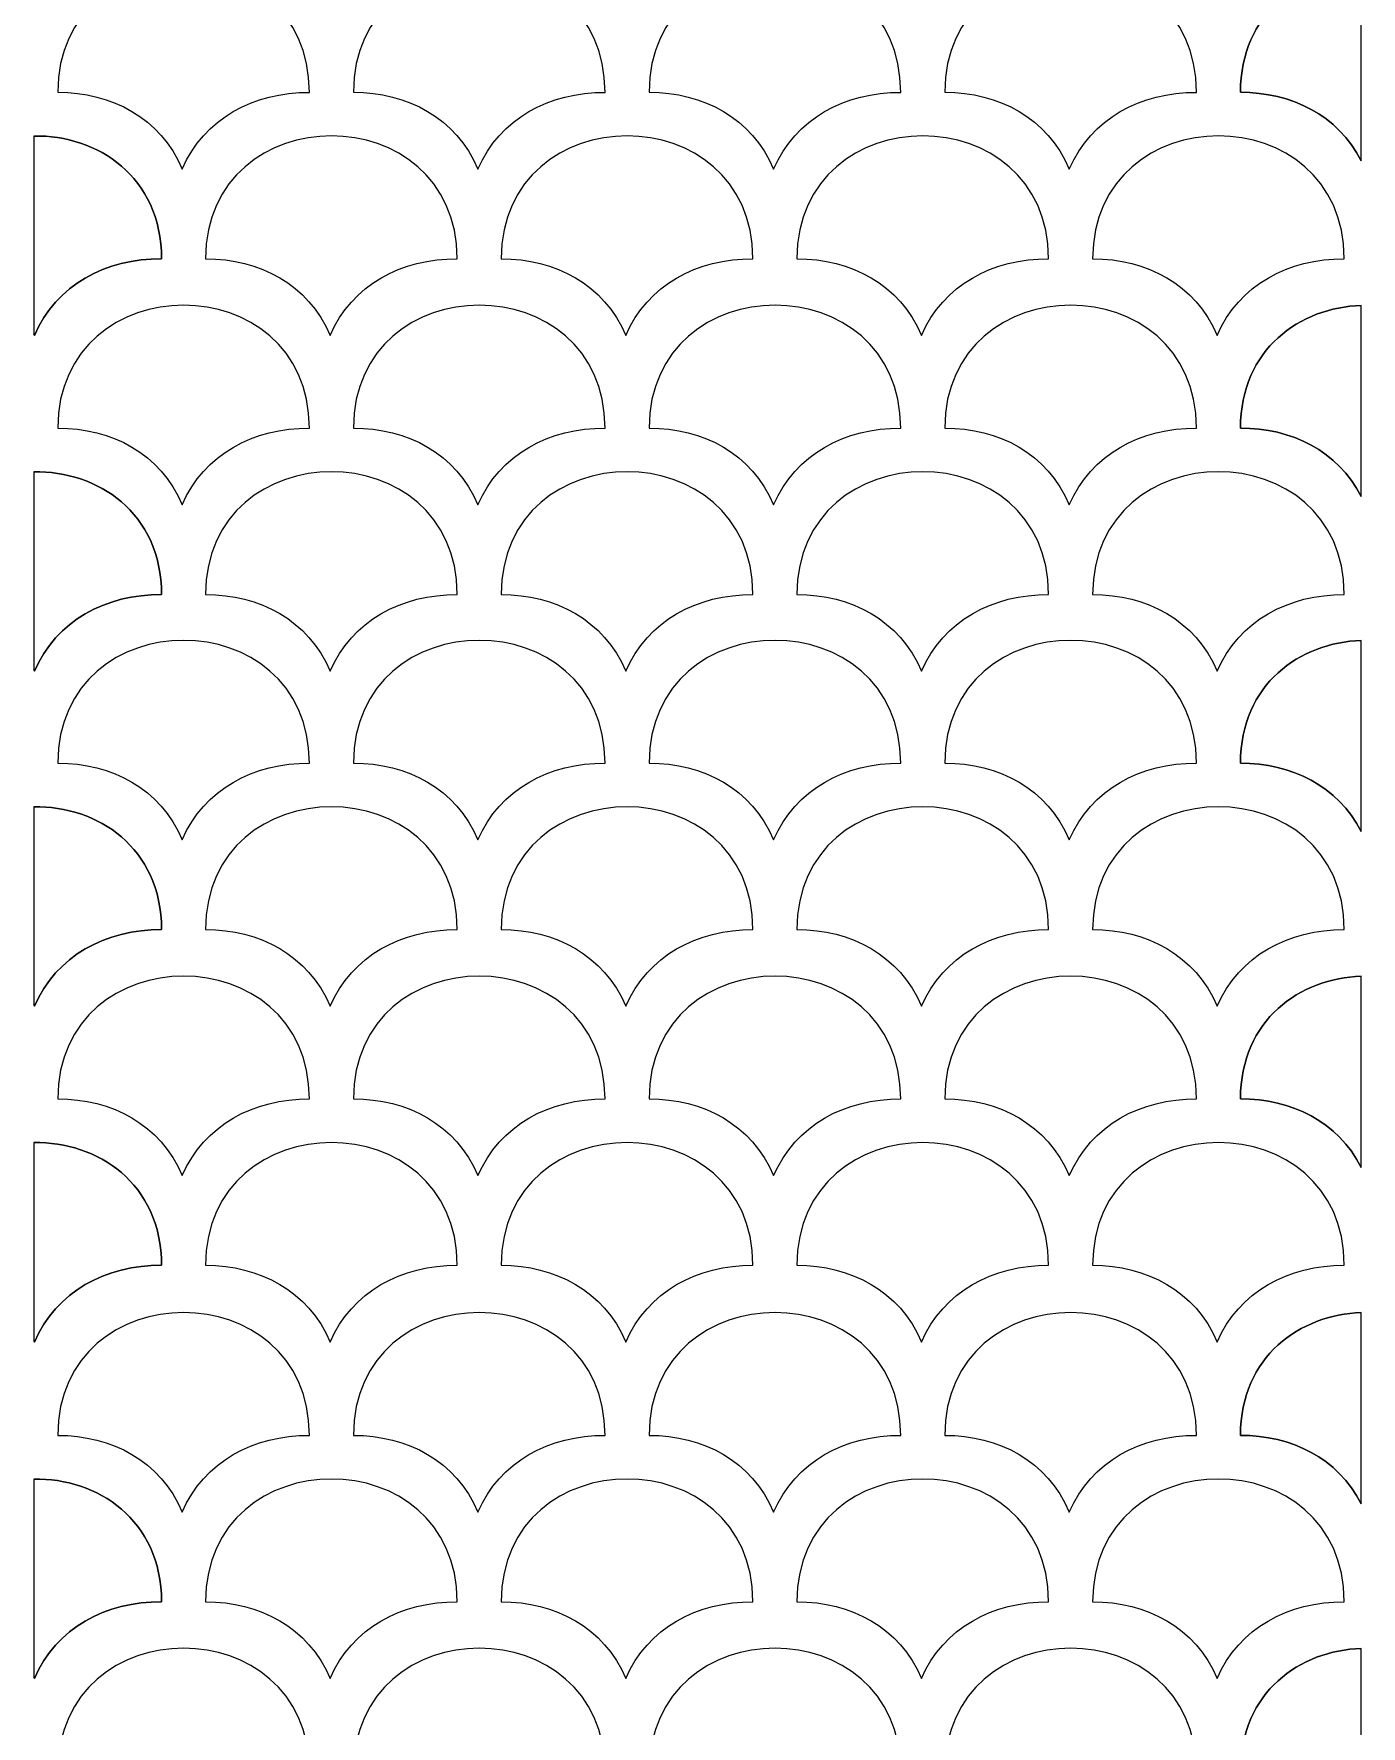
# Model space of a CAD drawing. Header units: centimetres. Extents: x 5 to 101, y -165 to 59.
# Drawn here: x 5 to 47.2, y -51.6 to 2.2 of the extents above; entities that cross this region are included whole.
import ezdxf

# ---------------------------------------------------------------- set-up
doc = ezdxf.new("R2010")
doc.units = ezdxf.units.CM
doc.header["$MEASUREMENT"] = 0
doc.layers.add('layer 1', color=7, linetype='Continuous')

msp = doc.modelspace()

# ---------------------------------------------------------------- linework, layer by layer
at = {"layer": 'layer 1', "color": 124}
for points, knots in [([(9.71881, -2.13827), (9.02398, -0.50336), (7.47233, 0.2991), (5.75924, 0.2991), (5.75924, 0.2991), (5.78249, 5.49975), (13.74571, 5.5009), (13.75985, 0.29849), (13.75985, 0.29849), (11.99073, 0.30512), (10.41225, -0.53118), (9.71881, -2.13827)], [0, 0, 0, 0, 0.25, 0.25, 0.25, 0.25, 0.5, 0.5, 0.5, 0.5, 1, 1, 1, 1]), ([(19.11681, -2.13827), (18.42198, -0.50336), (16.87033, 0.2991), (15.15724, 0.2991), (15.15724, 0.2991), (15.18049, 5.49975), (23.14371, 5.5009), (23.15785, 0.29849), (23.15785, 0.29849), (21.38873, 0.30512), (19.81025, -0.53118), (19.11681, -2.13827)], [0, 0, 0, 0, 0.25, 0.25, 0.25, 0.25, 0.5, 0.5, 0.5, 0.5, 1, 1, 1, 1]), ([(28.51481, -2.13827), (27.81998, -0.50336), (26.26833, 0.2991), (24.55524, 0.2991), (24.55524, 0.2991), (24.57849, 5.49975), (32.54171, 5.5009), (32.55585, 0.29849), (32.55585, 0.29849), (30.78673, 0.30512), (29.20825, -0.53118), (28.51481, -2.13827)], [0, 0, 0, 0, 0.25, 0.25, 0.25, 0.25, 0.5, 0.5, 0.5, 0.5, 1, 1, 1, 1]), ([(37.91281, -2.13827), (37.21798, -0.50336), (35.66633, 0.2991), (33.95324, 0.2991), (33.95324, 0.2991), (33.97649, 5.49975), (41.93971, 5.5009), (41.95385, 0.29849), (41.95385, 0.29849), (40.18473, 0.30512), (38.60625, -0.53118), (37.91281, -2.13827)], [0, 0, 0, 0, 0.25, 0.25, 0.25, 0.25, 0.5, 0.5, 0.5, 0.5, 1, 1, 1, 1]), ([(47.18964, -1.8783), (46.44632, -0.41827), (44.97094, 0.2991), (43.35124, 0.2991), (43.35124, 0.2991), (43.36253, 2.82759), (45.25071, 4.12703), (47.18964, 4.19695), (47.18964, 4.19695), (47.18964, 4.19695), (47.18964, -1.8783), (47.18964, -1.8783)], [0, 0, 0, 0, 0.25, 0.25, 0.25, 0.25, 0.5, 0.5, 0.5, 0.5, 1, 1, 1, 1]), ([(14.41781, -7.42661), (13.72298, -5.7917), (12.17133, -4.98924), (10.45824, -4.98924), (10.45824, -4.98924), (10.48149, 0.21141), (18.44471, 0.21256), (18.45885, -4.98985), (18.45885, -4.98985), (16.68973, -4.98322), (15.11125, -5.81952), (14.41781, -7.42661)], [0, 0, 0, 0, 0.25, 0.25, 0.25, 0.25, 0.5, 0.5, 0.5, 0.5, 1, 1, 1, 1]), ([(23.81581, -7.42661), (23.12098, -5.7917), (21.56933, -4.98924), (19.85624, -4.98924), (19.85624, -4.98924), (19.87949, 0.21141), (27.84271, 0.21256), (27.85685, -4.98985), (27.85685, -4.98985), (26.08773, -4.98322), (24.50925, -5.81952), (23.81581, -7.42661)], [0, 0, 0, 0, 0.25, 0.25, 0.25, 0.25, 0.5, 0.5, 0.5, 0.5, 1, 1, 1, 1]), ([(33.21381, -7.42661), (32.51898, -5.7917), (30.96733, -4.98924), (29.25424, -4.98924), (29.25424, -4.98924), (29.27749, 0.21141), (37.24071, 0.21256), (37.25485, -4.98985), (37.25485, -4.98985), (35.48573, -4.98322), (33.90725, -5.81952), (33.21381, -7.42661)], [0, 0, 0, 0, 0.25, 0.25, 0.25, 0.25, 0.5, 0.5, 0.5, 0.5, 1, 1, 1, 1]), ([(42.61181, -7.42661), (41.91698, -5.7917), (40.36533, -4.98924), (38.65224, -4.98924), (38.65224, -4.98924), (38.67549, 0.21141), (46.63871, 0.21256), (46.65285, -4.98985), (46.65285, -4.98985), (44.88373, -4.98322), (43.30525, -5.81952), (42.61181, -7.42661)], [0, 0, 0, 0, 0.25, 0.25, 0.25, 0.25, 0.5, 0.5, 0.5, 0.5, 1, 1, 1, 1]), ([(5.00148, -1.08882), (7.01759, -1.06134), (9.05372, -2.36151), (9.06085, -4.98985), (9.06085, -4.98985), (7.29173, -4.98322), (5.71325, -5.81952), (5.01981, -7.42661), (5.01981, -7.42661), (5.01377, -7.4124), (5.00765, -7.39824), (5.00148, -7.38414), (5.00148, -7.38414), (5.00148, -7.38414), (5.00148, -1.08882), (5.00148, -1.08882)], [0, 0, 0, 0, 0.2, 0.2, 0.2, 0.2, 0.4, 0.4, 0.4, 0.4, 0.6, 0.6, 0.6, 0.6, 1, 1, 1, 1]), ([(9.71881, -12.80627), (9.02398, -11.17136), (7.47233, -10.3689), (5.75924, -10.3689), (5.75924, -10.3689), (5.78249, -5.16825), (13.74571, -5.1671), (13.75985, -10.36951), (13.75985, -10.36951), (11.99073, -10.36288), (10.41225, -11.19918), (9.71881, -12.80627)], [0, 0, 0, 0, 0.25, 0.25, 0.25, 0.25, 0.5, 0.5, 0.5, 0.5, 1, 1, 1, 1]), ([(19.11681, -12.80627), (18.42198, -11.17136), (16.87033, -10.3689), (15.15724, -10.3689), (15.15724, -10.3689), (15.18049, -5.16825), (23.14371, -5.1671), (23.15785, -10.36951), (23.15785, -10.36951), (21.38873, -10.36288), (19.81025, -11.19918), (19.11681, -12.80627)], [0, 0, 0, 0, 0.25, 0.25, 0.25, 0.25, 0.5, 0.5, 0.5, 0.5, 1, 1, 1, 1]), ([(28.51481, -12.80627), (27.81998, -11.17136), (26.26833, -10.3689), (24.55524, -10.3689), (24.55524, -10.3689), (24.57849, -5.16825), (32.54171, -5.1671), (32.55585, -10.36951), (32.55585, -10.36951), (30.78673, -10.36288), (29.20825, -11.19918), (28.51481, -12.80627)], [0, 0, 0, 0, 0.25, 0.25, 0.25, 0.25, 0.5, 0.5, 0.5, 0.5, 1, 1, 1, 1]), ([(37.91281, -12.80627), (37.21798, -11.17136), (35.66633, -10.3689), (33.95324, -10.3689), (33.95324, -10.3689), (33.97649, -5.16825), (41.93971, -5.1671), (41.95385, -10.36951), (41.95385, -10.36951), (40.18473, -10.36288), (38.60625, -11.19918), (37.91281, -12.80627)], [0, 0, 0, 0, 0.25, 0.25, 0.25, 0.25, 0.5, 0.5, 0.5, 0.5, 1, 1, 1, 1]), ([(47.18964, -12.5463), (46.44632, -11.08627), (44.97094, -10.3689), (43.35124, -10.3689), (43.35124, -10.3689), (43.36253, -7.84041), (45.25068, -6.54095), (47.18964, -6.47103), (47.18964, -6.47103), (47.18964, -6.47103), (47.18964, -12.5463), (47.18964, -12.5463)], [0, 0, 0, 0, 0.25, 0.25, 0.25, 0.25, 0.5, 0.5, 0.5, 0.5, 1, 1, 1, 1]), ([(14.41781, -18.09461), (13.72298, -16.4597), (12.17133, -15.65724), (10.45824, -15.65724), (10.45824, -15.65724), (10.48149, -10.45659), (18.44471, -10.45544), (18.45885, -15.65785), (18.45885, -15.65785), (16.68973, -15.65122), (15.11125, -16.48752), (14.41781, -18.09461)], [0, 0, 0, 0, 0.25, 0.25, 0.25, 0.25, 0.5, 0.5, 0.5, 0.5, 1, 1, 1, 1]), ([(23.81581, -18.09461), (23.12098, -16.4597), (21.56933, -15.65724), (19.85624, -15.65724), (19.85624, -15.65724), (19.87949, -10.45659), (27.84271, -10.45544), (27.85685, -15.65785), (27.85685, -15.65785), (26.08773, -15.65122), (24.50925, -16.48752), (23.81581, -18.09461)], [0, 0, 0, 0, 0.25, 0.25, 0.25, 0.25, 0.5, 0.5, 0.5, 0.5, 1, 1, 1, 1]), ([(33.21381, -18.09461), (32.51898, -16.4597), (30.96733, -15.65724), (29.25424, -15.65724), (29.25424, -15.65724), (29.27749, -10.45659), (37.24071, -10.45544), (37.25485, -15.65785), (37.25485, -15.65785), (35.48573, -15.65122), (33.90725, -16.48752), (33.21381, -18.09461)], [0, 0, 0, 0, 0.25, 0.25, 0.25, 0.25, 0.5, 0.5, 0.5, 0.5, 1, 1, 1, 1]), ([(42.61181, -18.09461), (41.91698, -16.4597), (40.36533, -15.65724), (38.65224, -15.65724), (38.65224, -15.65724), (38.67549, -10.45659), (46.63871, -10.45544), (46.65285, -15.65785), (46.65285, -15.65785), (44.88373, -15.65122), (43.30525, -16.48752), (42.61181, -18.09461)], [0, 0, 0, 0, 0.25, 0.25, 0.25, 0.25, 0.5, 0.5, 0.5, 0.5, 1, 1, 1, 1]), ([(5.00148, -11.75682), (7.01759, -11.72934), (9.05372, -13.02951), (9.06085, -15.65785), (9.06085, -15.65785), (7.29173, -15.65122), (5.71325, -16.48752), (5.01981, -18.09461), (5.01981, -18.09461), (5.01377, -18.0804), (5.00765, -18.06624), (5.00148, -18.05214), (5.00148, -18.05214), (5.00148, -18.05214), (5.00148, -11.75682), (5.00148, -11.75682)], [0, 0, 0, 0, 0.2, 0.2, 0.2, 0.2, 0.4, 0.4, 0.4, 0.4, 0.6, 0.6, 0.6, 0.6, 1, 1, 1, 1]), ([(9.71881, -23.45144), (9.02398, -21.81653), (7.47233, -21.01407), (5.75924, -21.01407), (5.75924, -21.01407), (5.78249, -15.81342), (13.74571, -15.81227), (13.75985, -21.01468), (13.75985, -21.01468), (11.99073, -21.00805), (10.41225, -21.84435), (9.71881, -23.45144)], [0, 0, 0, 0, 0.25, 0.25, 0.25, 0.25, 0.5, 0.5, 0.5, 0.5, 1, 1, 1, 1]), ([(19.11681, -23.45144), (18.42198, -21.81653), (16.87033, -21.01407), (15.15724, -21.01407), (15.15724, -21.01407), (15.18049, -15.81342), (23.14371, -15.81227), (23.15785, -21.01468), (23.15785, -21.01468), (21.38873, -21.00805), (19.81025, -21.84435), (19.11681, -23.45144)], [0, 0, 0, 0, 0.25, 0.25, 0.25, 0.25, 0.5, 0.5, 0.5, 0.5, 1, 1, 1, 1]), ([(28.51481, -23.45144), (27.81998, -21.81653), (26.26833, -21.01407), (24.55524, -21.01407), (24.55524, -21.01407), (24.57849, -15.81342), (32.54171, -15.81227), (32.55585, -21.01468), (32.55585, -21.01468), (30.78673, -21.00805), (29.20825, -21.84435), (28.51481, -23.45144)], [0, 0, 0, 0, 0.25, 0.25, 0.25, 0.25, 0.5, 0.5, 0.5, 0.5, 1, 1, 1, 1]), ([(37.91281, -23.45144), (37.21798, -21.81653), (35.66633, -21.01407), (33.95324, -21.01407), (33.95324, -21.01407), (33.97649, -15.81342), (41.93971, -15.81227), (41.95385, -21.01468), (41.95385, -21.01468), (40.18473, -21.00805), (38.60625, -21.84435), (37.91281, -23.45144)], [0, 0, 0, 0, 0.25, 0.25, 0.25, 0.25, 0.5, 0.5, 0.5, 0.5, 1, 1, 1, 1]), ([(47.18964, -23.19147), (46.44632, -21.73144), (44.97094, -21.01407), (43.35124, -21.01407), (43.35124, -21.01407), (43.36253, -18.48558), (45.25068, -17.18612), (47.18964, -17.1162), (47.18964, -17.1162), (47.18964, -17.1162), (47.18964, -23.19147), (47.18964, -23.19147)], [0, 0, 0, 0, 0.25, 0.25, 0.25, 0.25, 0.5, 0.5, 0.5, 0.5, 1, 1, 1, 1]), ([(14.41781, -28.73978), (13.72298, -27.10487), (12.17133, -26.30241), (10.45824, -26.30241), (10.45824, -26.30241), (10.48149, -21.10176), (18.44471, -21.10061), (18.45885, -26.30302), (18.45885, -26.30302), (16.68973, -26.29639), (15.11125, -27.13269), (14.41781, -28.73978)], [0, 0, 0, 0, 0.25, 0.25, 0.25, 0.25, 0.5, 0.5, 0.5, 0.5, 1, 1, 1, 1]), ([(23.81581, -28.73978), (23.12098, -27.10487), (21.56933, -26.30241), (19.85624, -26.30241), (19.85624, -26.30241), (19.87949, -21.10176), (27.84271, -21.10061), (27.85685, -26.30302), (27.85685, -26.30302), (26.08773, -26.29639), (24.50925, -27.13269), (23.81581, -28.73978)], [0, 0, 0, 0, 0.25, 0.25, 0.25, 0.25, 0.5, 0.5, 0.5, 0.5, 1, 1, 1, 1]), ([(33.21381, -28.73978), (32.51898, -27.10487), (30.96733, -26.30241), (29.25424, -26.30241), (29.25424, -26.30241), (29.27749, -21.10176), (37.24071, -21.10061), (37.25485, -26.30302), (37.25485, -26.30302), (35.48573, -26.29639), (33.90725, -27.13269), (33.21381, -28.73978)], [0, 0, 0, 0, 0.25, 0.25, 0.25, 0.25, 0.5, 0.5, 0.5, 0.5, 1, 1, 1, 1]), ([(42.61181, -28.73978), (41.91698, -27.10487), (40.36533, -26.30241), (38.65224, -26.30241), (38.65224, -26.30241), (38.67549, -21.10176), (46.63871, -21.10061), (46.65285, -26.30302), (46.65285, -26.30302), (44.88373, -26.29639), (43.30525, -27.13269), (42.61181, -28.73978)], [0, 0, 0, 0, 0.25, 0.25, 0.25, 0.25, 0.5, 0.5, 0.5, 0.5, 1, 1, 1, 1]), ([(5.00148, -22.40199), (7.01759, -22.37451), (9.05372, -23.67468), (9.06085, -26.30302), (9.06085, -26.30302), (7.29173, -26.29639), (5.71325, -27.13269), (5.01981, -28.73978), (5.01981, -28.73978), (5.01377, -28.72557), (5.00765, -28.71141), (5.00148, -28.69731), (5.00148, -28.69731), (5.00148, -28.69731), (5.00148, -22.40199), (5.00148, -22.40199)], [0, 0, 0, 0, 0.2, 0.2, 0.2, 0.2, 0.4, 0.4, 0.4, 0.4, 0.6, 0.6, 0.6, 0.6, 1, 1, 1, 1]), ([(9.71881, -34.11944), (9.02398, -32.48453), (7.47233, -31.68207), (5.75924, -31.68207), (5.75924, -31.68207), (5.78249, -26.48142), (13.74571, -26.48027), (13.75985, -31.68268), (13.75985, -31.68268), (11.99073, -31.67605), (10.41225, -32.51235), (9.71881, -34.11944)], [0, 0, 0, 0, 0.25, 0.25, 0.25, 0.25, 0.5, 0.5, 0.5, 0.5, 1, 1, 1, 1]), ([(19.11681, -34.11944), (18.42198, -32.48453), (16.87033, -31.68207), (15.15724, -31.68207), (15.15724, -31.68207), (15.18049, -26.48142), (23.14371, -26.48027), (23.15785, -31.68268), (23.15785, -31.68268), (21.38873, -31.67605), (19.81025, -32.51235), (19.11681, -34.11944)], [0, 0, 0, 0, 0.25, 0.25, 0.25, 0.25, 0.5, 0.5, 0.5, 0.5, 1, 1, 1, 1]), ([(28.51481, -34.11944), (27.81998, -32.48453), (26.26833, -31.68207), (24.55524, -31.68207), (24.55524, -31.68207), (24.57849, -26.48142), (32.54171, -26.48027), (32.55585, -31.68268), (32.55585, -31.68268), (30.78673, -31.67605), (29.20825, -32.51235), (28.51481, -34.11944)], [0, 0, 0, 0, 0.25, 0.25, 0.25, 0.25, 0.5, 0.5, 0.5, 0.5, 1, 1, 1, 1]), ([(37.91281, -34.11944), (37.21798, -32.48453), (35.66633, -31.68207), (33.95324, -31.68207), (33.95324, -31.68207), (33.97649, -26.48142), (41.93971, -26.48027), (41.95385, -31.68268), (41.95385, -31.68268), (40.18473, -31.67605), (38.60625, -32.51235), (37.91281, -34.11944)], [0, 0, 0, 0, 0.25, 0.25, 0.25, 0.25, 0.5, 0.5, 0.5, 0.5, 1, 1, 1, 1]), ([(47.18964, -33.85947), (46.44632, -32.39944), (44.97094, -31.68207), (43.35124, -31.68207), (43.35124, -31.68207), (43.36253, -29.15358), (45.25068, -27.85412), (47.18964, -27.7842), (47.18964, -27.7842), (47.18964, -27.7842), (47.18964, -33.85947), (47.18964, -33.85947)], [0, 0, 0, 0, 0.25, 0.25, 0.25, 0.25, 0.5, 0.5, 0.5, 0.5, 1, 1, 1, 1]), ([(14.41781, -39.40778), (13.72298, -37.77287), (12.17133, -36.97041), (10.45824, -36.97041), (10.45824, -36.97041), (10.48149, -31.76976), (18.44471, -31.76861), (18.45885, -36.97102), (18.45885, -36.97102), (16.68973, -36.96439), (15.11125, -37.80069), (14.41781, -39.40778)], [0, 0, 0, 0, 0.25, 0.25, 0.25, 0.25, 0.5, 0.5, 0.5, 0.5, 1, 1, 1, 1]), ([(23.81581, -39.40778), (23.12098, -37.77287), (21.56933, -36.97041), (19.85624, -36.97041), (19.85624, -36.97041), (19.87949, -31.76976), (27.84271, -31.76861), (27.85685, -36.97102), (27.85685, -36.97102), (26.08773, -36.96439), (24.50925, -37.80069), (23.81581, -39.40778)], [0, 0, 0, 0, 0.25, 0.25, 0.25, 0.25, 0.5, 0.5, 0.5, 0.5, 1, 1, 1, 1]), ([(33.21381, -39.40778), (32.51898, -37.77287), (30.96733, -36.97041), (29.25424, -36.97041), (29.25424, -36.97041), (29.27749, -31.76976), (37.24071, -31.76861), (37.25485, -36.97102), (37.25485, -36.97102), (35.48573, -36.96439), (33.90725, -37.80069), (33.21381, -39.40778)], [0, 0, 0, 0, 0.25, 0.25, 0.25, 0.25, 0.5, 0.5, 0.5, 0.5, 1, 1, 1, 1]), ([(42.61181, -39.40778), (41.91698, -37.77287), (40.36533, -36.97041), (38.65224, -36.97041), (38.65224, -36.97041), (38.67549, -31.76976), (46.63871, -31.76861), (46.65285, -36.97102), (46.65285, -36.97102), (44.88373, -36.96439), (43.30525, -37.80069), (42.61181, -39.40778)], [0, 0, 0, 0, 0.25, 0.25, 0.25, 0.25, 0.5, 0.5, 0.5, 0.5, 1, 1, 1, 1]), ([(5.00148, -33.06999), (7.01759, -33.04251), (9.05372, -34.34268), (9.06085, -36.97102), (9.06085, -36.97102), (7.29173, -36.96439), (5.71325, -37.80069), (5.01981, -39.40778), (5.01981, -39.40778), (5.01377, -39.39357), (5.00765, -39.37941), (5.00148, -39.36531), (5.00148, -39.36531), (5.00148, -39.36531), (5.00148, -33.06999), (5.00148, -33.06999)], [0, 0, 0, 0, 0.2, 0.2, 0.2, 0.2, 0.4, 0.4, 0.4, 0.4, 0.6, 0.6, 0.6, 0.6, 1, 1, 1, 1]), ([(9.71881, -44.81027), (9.02398, -43.17536), (7.47233, -42.3729), (5.75924, -42.3729), (5.75924, -42.3729), (5.78249, -37.17225), (13.74571, -37.1711), (13.75985, -42.37351), (13.75985, -42.37351), (11.99073, -42.36688), (10.41225, -43.20318), (9.71881, -44.81027)], [0, 0, 0, 0, 0.25, 0.25, 0.25, 0.25, 0.5, 0.5, 0.5, 0.5, 1, 1, 1, 1]), ([(19.11681, -44.81027), (18.42198, -43.17536), (16.87033, -42.3729), (15.15724, -42.3729), (15.15724, -42.3729), (15.18049, -37.17225), (23.14371, -37.1711), (23.15785, -42.37351), (23.15785, -42.37351), (21.38873, -42.36688), (19.81025, -43.20318), (19.11681, -44.81027)], [0, 0, 0, 0, 0.25, 0.25, 0.25, 0.25, 0.5, 0.5, 0.5, 0.5, 1, 1, 1, 1]), ([(28.51481, -44.81027), (27.81998, -43.17536), (26.26833, -42.3729), (24.55524, -42.3729), (24.55524, -42.3729), (24.57849, -37.17225), (32.54171, -37.1711), (32.55585, -42.37351), (32.55585, -42.37351), (30.78673, -42.36688), (29.20825, -43.20318), (28.51481, -44.81027)], [0, 0, 0, 0, 0.25, 0.25, 0.25, 0.25, 0.5, 0.5, 0.5, 0.5, 1, 1, 1, 1]), ([(37.91281, -44.81027), (37.21798, -43.17536), (35.66633, -42.3729), (33.95324, -42.3729), (33.95324, -42.3729), (33.97649, -37.17225), (41.93971, -37.1711), (41.95385, -42.37351), (41.95385, -42.37351), (40.18473, -42.36688), (38.60625, -43.20318), (37.91281, -44.81027)], [0, 0, 0, 0, 0.25, 0.25, 0.25, 0.25, 0.5, 0.5, 0.5, 0.5, 1, 1, 1, 1]), ([(47.18964, -44.5503), (46.44632, -43.09027), (44.97094, -42.3729), (43.35124, -42.3729), (43.35124, -42.3729), (43.36253, -39.84441), (45.25068, -38.54495), (47.18964, -38.47503), (47.18964, -38.47503), (47.18964, -38.47503), (47.18964, -44.5503), (47.18964, -44.5503)], [0, 0, 0, 0, 0.25, 0.25, 0.25, 0.25, 0.5, 0.5, 0.5, 0.5, 1, 1, 1, 1]), ([(14.41781, -50.09861), (13.72298, -48.4637), (12.17133, -47.66124), (10.45824, -47.66124), (10.45824, -47.66124), (10.48149, -42.46059), (18.44471, -42.45944), (18.45885, -47.66185), (18.45885, -47.66185), (16.68973, -47.65522), (15.11125, -48.49152), (14.41781, -50.09861)], [0, 0, 0, 0, 0.25, 0.25, 0.25, 0.25, 0.5, 0.5, 0.5, 0.5, 1, 1, 1, 1]), ([(23.81581, -50.09861), (23.12098, -48.4637), (21.56933, -47.66124), (19.85624, -47.66124), (19.85624, -47.66124), (19.87949, -42.46059), (27.84271, -42.45944), (27.85685, -47.66185), (27.85685, -47.66185), (26.08773, -47.65522), (24.50925, -48.49152), (23.81581, -50.09861)], [0, 0, 0, 0, 0.25, 0.25, 0.25, 0.25, 0.5, 0.5, 0.5, 0.5, 1, 1, 1, 1]), ([(33.21381, -50.09861), (32.51898, -48.4637), (30.96733, -47.66124), (29.25424, -47.66124), (29.25424, -47.66124), (29.27749, -42.46059), (37.24071, -42.45944), (37.25485, -47.66185), (37.25485, -47.66185), (35.48573, -47.65522), (33.90725, -48.49152), (33.21381, -50.09861)], [0, 0, 0, 0, 0.25, 0.25, 0.25, 0.25, 0.5, 0.5, 0.5, 0.5, 1, 1, 1, 1]), ([(42.61181, -50.09861), (41.91698, -48.4637), (40.36533, -47.66124), (38.65224, -47.66124), (38.65224, -47.66124), (38.67549, -42.46059), (46.63871, -42.45944), (46.65285, -47.66185), (46.65285, -47.66185), (44.88373, -47.65522), (43.30525, -48.49152), (42.61181, -50.09861)], [0, 0, 0, 0, 0.25, 0.25, 0.25, 0.25, 0.5, 0.5, 0.5, 0.5, 1, 1, 1, 1]), ([(5.00148, -43.76082), (7.01759, -43.73334), (9.05372, -45.03351), (9.06085, -47.66185), (9.06085, -47.66185), (7.29173, -47.65522), (5.71325, -48.49152), (5.01981, -50.09861), (5.01981, -50.09861), (5.01377, -50.0844), (5.00765, -50.07024), (5.00148, -50.05614), (5.00148, -50.05614), (5.00148, -50.05614), (5.00148, -43.76082), (5.00148, -43.76082)], [0, 0, 0, 0, 0.2, 0.2, 0.2, 0.2, 0.4, 0.4, 0.4, 0.4, 0.6, 0.6, 0.6, 0.6, 1, 1, 1, 1]), ([(9.71881, -55.47827), (9.02398, -53.84336), (7.47233, -53.0409), (5.75924, -53.0409), (5.75924, -53.0409), (5.78249, -47.84025), (13.74571, -47.8391), (13.75985, -53.04151), (13.75985, -53.04151), (11.99073, -53.03488), (10.41225, -53.87118), (9.71881, -55.47827)], [0, 0, 0, 0, 0.25, 0.25, 0.25, 0.25, 0.5, 0.5, 0.5, 0.5, 1, 1, 1, 1]), ([(19.11681, -55.47827), (18.42198, -53.84336), (16.87033, -53.0409), (15.15724, -53.0409), (15.15724, -53.0409), (15.18049, -47.84025), (23.14371, -47.8391), (23.15785, -53.04151), (23.15785, -53.04151), (21.38873, -53.03488), (19.81025, -53.87118), (19.11681, -55.47827)], [0, 0, 0, 0, 0.25, 0.25, 0.25, 0.25, 0.5, 0.5, 0.5, 0.5, 1, 1, 1, 1]), ([(28.51481, -55.47827), (27.81998, -53.84336), (26.26833, -53.0409), (24.55524, -53.0409), (24.55524, -53.0409), (24.57849, -47.84025), (32.54171, -47.8391), (32.55585, -53.04151), (32.55585, -53.04151), (30.78673, -53.03488), (29.20825, -53.87118), (28.51481, -55.47827)], [0, 0, 0, 0, 0.25, 0.25, 0.25, 0.25, 0.5, 0.5, 0.5, 0.5, 1, 1, 1, 1]), ([(37.91281, -55.47827), (37.21798, -53.84336), (35.66633, -53.0409), (33.95324, -53.0409), (33.95324, -53.0409), (33.97649, -47.84025), (41.93971, -47.8391), (41.95385, -53.04151), (41.95385, -53.04151), (40.18473, -53.03488), (38.60625, -53.87118), (37.91281, -55.47827)], [0, 0, 0, 0, 0.25, 0.25, 0.25, 0.25, 0.5, 0.5, 0.5, 0.5, 1, 1, 1, 1]), ([(47.18964, -55.2183), (46.44632, -53.75827), (44.97094, -53.0409), (43.35124, -53.0409), (43.35124, -53.0409), (43.36253, -50.51241), (45.25068, -49.21295), (47.18964, -49.14303), (47.18964, -49.14303), (47.18964, -49.14303), (47.18964, -55.2183), (47.18964, -55.2183)], [0, 0, 0, 0, 0.25, 0.25, 0.25, 0.25, 0.5, 0.5, 0.5, 0.5, 1, 1, 1, 1])]:
    msp.add_open_spline(points, degree=3, knots=knots, dxfattribs=at)
at = {"layer": 'layer 1', "color": 250, "lineweight": 9}
for points, knots in [([(9.71881, -2.13827), (9.02398, -0.50336), (7.47233, 0.2991), (5.75924, 0.2991), (5.75924, 0.2991), (5.78249, 5.49975), (13.74571, 5.5009), (13.75985, 0.29849), (13.75985, 0.29849), (11.99073, 0.30512), (10.41225, -0.53118), (9.71881, -2.13827)], [0, 0, 0, 0, 0.25, 0.25, 0.25, 0.25, 0.5, 0.5, 0.5, 0.5, 1, 1, 1, 1]), ([(19.11681, -2.13827), (18.42198, -0.50336), (16.87033, 0.2991), (15.15724, 0.2991), (15.15724, 0.2991), (15.18049, 5.49975), (23.14371, 5.5009), (23.15785, 0.29849), (23.15785, 0.29849), (21.38873, 0.30512), (19.81025, -0.53118), (19.11681, -2.13827)], [0, 0, 0, 0, 0.25, 0.25, 0.25, 0.25, 0.5, 0.5, 0.5, 0.5, 1, 1, 1, 1]), ([(28.51481, -2.13827), (27.81998, -0.50336), (26.26833, 0.2991), (24.55524, 0.2991), (24.55524, 0.2991), (24.57849, 5.49975), (32.54171, 5.5009), (32.55585, 0.29849), (32.55585, 0.29849), (30.78673, 0.30512), (29.20825, -0.53118), (28.51481, -2.13827)], [0, 0, 0, 0, 0.25, 0.25, 0.25, 0.25, 0.5, 0.5, 0.5, 0.5, 1, 1, 1, 1]), ([(37.91281, -2.13827), (37.21798, -0.50336), (35.66633, 0.2991), (33.95324, 0.2991), (33.95324, 0.2991), (33.97649, 5.49975), (41.93971, 5.5009), (41.95385, 0.29849), (41.95385, 0.29849), (40.18473, 0.30512), (38.60625, -0.53118), (37.91281, -2.13827)], [0, 0, 0, 0, 0.25, 0.25, 0.25, 0.25, 0.5, 0.5, 0.5, 0.5, 1, 1, 1, 1]), ([(47.18964, -1.8783), (46.44632, -0.41827), (44.97094, 0.2991), (43.35124, 0.2991), (43.35124, 0.2991), (43.36253, 2.82759), (45.25071, 4.12703), (47.18964, 4.19695)], [0, 0, 0, 0, 0.33333333, 0.33333333, 0.33333333, 0.33333333, 1, 1, 1, 1]), ([(14.41781, -7.42661), (13.72298, -5.7917), (12.17133, -4.98924), (10.45824, -4.98924), (10.45824, -4.98924), (10.48149, 0.21141), (18.44471, 0.21256), (18.45885, -4.98985), (18.45885, -4.98985), (16.68973, -4.98322), (15.11125, -5.81952), (14.41781, -7.42661)], [0, 0, 0, 0, 0.25, 0.25, 0.25, 0.25, 0.5, 0.5, 0.5, 0.5, 1, 1, 1, 1]), ([(23.81581, -7.42661), (23.12098, -5.7917), (21.56933, -4.98924), (19.85624, -4.98924), (19.85624, -4.98924), (19.87949, 0.21141), (27.84271, 0.21256), (27.85685, -4.98985), (27.85685, -4.98985), (26.08773, -4.98322), (24.50925, -5.81952), (23.81581, -7.42661)], [0, 0, 0, 0, 0.25, 0.25, 0.25, 0.25, 0.5, 0.5, 0.5, 0.5, 1, 1, 1, 1]), ([(33.21381, -7.42661), (32.51898, -5.7917), (30.96733, -4.98924), (29.25424, -4.98924), (29.25424, -4.98924), (29.27749, 0.21141), (37.24071, 0.21256), (37.25485, -4.98985), (37.25485, -4.98985), (35.48573, -4.98322), (33.90725, -5.81952), (33.21381, -7.42661)], [0, 0, 0, 0, 0.25, 0.25, 0.25, 0.25, 0.5, 0.5, 0.5, 0.5, 1, 1, 1, 1]), ([(42.61181, -7.42661), (41.91698, -5.7917), (40.36533, -4.98924), (38.65224, -4.98924), (38.65224, -4.98924), (38.67549, 0.21141), (46.63871, 0.21256), (46.65285, -4.98985), (46.65285, -4.98985), (44.88373, -4.98322), (43.30525, -5.81952), (42.61181, -7.42661)], [0, 0, 0, 0, 0.25, 0.25, 0.25, 0.25, 0.5, 0.5, 0.5, 0.5, 1, 1, 1, 1]), ([(5.00148, -1.08882), (7.01759, -1.06134), (9.05372, -2.36151), (9.06085, -4.98985), (9.06085, -4.98985), (7.29173, -4.98322), (5.71325, -5.81952), (5.01981, -7.42661), (5.01981, -7.42661), (5.01377, -7.4124), (5.00765, -7.39824), (5.00148, -7.38414)], [0, 0, 0, 0, 0.25, 0.25, 0.25, 0.25, 0.5, 0.5, 0.5, 0.5, 1, 1, 1, 1]), ([(9.71881, -12.80627), (9.02398, -11.17136), (7.47233, -10.3689), (5.75924, -10.3689), (5.75924, -10.3689), (5.78249, -5.16825), (13.74571, -5.1671), (13.75985, -10.36951), (13.75985, -10.36951), (11.99073, -10.36288), (10.41225, -11.19918), (9.71881, -12.80627)], [0, 0, 0, 0, 0.25, 0.25, 0.25, 0.25, 0.5, 0.5, 0.5, 0.5, 1, 1, 1, 1]), ([(19.11681, -12.80627), (18.42198, -11.17136), (16.87033, -10.3689), (15.15724, -10.3689), (15.15724, -10.3689), (15.18049, -5.16825), (23.14371, -5.1671), (23.15785, -10.36951), (23.15785, -10.36951), (21.38873, -10.36288), (19.81025, -11.19918), (19.11681, -12.80627)], [0, 0, 0, 0, 0.25, 0.25, 0.25, 0.25, 0.5, 0.5, 0.5, 0.5, 1, 1, 1, 1]), ([(28.51481, -12.80627), (27.81998, -11.17136), (26.26833, -10.3689), (24.55524, -10.3689), (24.55524, -10.3689), (24.57849, -5.16825), (32.54171, -5.1671), (32.55585, -10.36951), (32.55585, -10.36951), (30.78673, -10.36288), (29.20825, -11.19918), (28.51481, -12.80627)], [0, 0, 0, 0, 0.25, 0.25, 0.25, 0.25, 0.5, 0.5, 0.5, 0.5, 1, 1, 1, 1]), ([(37.91281, -12.80627), (37.21798, -11.17136), (35.66633, -10.3689), (33.95324, -10.3689), (33.95324, -10.3689), (33.97649, -5.16825), (41.93971, -5.1671), (41.95385, -10.36951), (41.95385, -10.36951), (40.18473, -10.36288), (38.60625, -11.19918), (37.91281, -12.80627)], [0, 0, 0, 0, 0.25, 0.25, 0.25, 0.25, 0.5, 0.5, 0.5, 0.5, 1, 1, 1, 1]), ([(47.18964, -12.5463), (46.44632, -11.08627), (44.97094, -10.3689), (43.35124, -10.3689), (43.35124, -10.3689), (43.36253, -7.84041), (45.25068, -6.54095), (47.18964, -6.47103)], [0, 0, 0, 0, 0.33333333, 0.33333333, 0.33333333, 0.33333333, 1, 1, 1, 1]), ([(14.41781, -18.09461), (13.72298, -16.4597), (12.17133, -15.65724), (10.45824, -15.65724), (10.45824, -15.65724), (10.48149, -10.45659), (18.44471, -10.45544), (18.45885, -15.65785), (18.45885, -15.65785), (16.68973, -15.65122), (15.11125, -16.48752), (14.41781, -18.09461)], [0, 0, 0, 0, 0.25, 0.25, 0.25, 0.25, 0.5, 0.5, 0.5, 0.5, 1, 1, 1, 1]), ([(23.81581, -18.09461), (23.12098, -16.4597), (21.56933, -15.65724), (19.85624, -15.65724), (19.85624, -15.65724), (19.87949, -10.45659), (27.84271, -10.45544), (27.85685, -15.65785), (27.85685, -15.65785), (26.08773, -15.65122), (24.50925, -16.48752), (23.81581, -18.09461)], [0, 0, 0, 0, 0.25, 0.25, 0.25, 0.25, 0.5, 0.5, 0.5, 0.5, 1, 1, 1, 1]), ([(33.21381, -18.09461), (32.51898, -16.4597), (30.96733, -15.65724), (29.25424, -15.65724), (29.25424, -15.65724), (29.27749, -10.45659), (37.24071, -10.45544), (37.25485, -15.65785), (37.25485, -15.65785), (35.48573, -15.65122), (33.90725, -16.48752), (33.21381, -18.09461)], [0, 0, 0, 0, 0.25, 0.25, 0.25, 0.25, 0.5, 0.5, 0.5, 0.5, 1, 1, 1, 1]), ([(42.61181, -18.09461), (41.91698, -16.4597), (40.36533, -15.65724), (38.65224, -15.65724), (38.65224, -15.65724), (38.67549, -10.45659), (46.63871, -10.45544), (46.65285, -15.65785), (46.65285, -15.65785), (44.88373, -15.65122), (43.30525, -16.48752), (42.61181, -18.09461)], [0, 0, 0, 0, 0.25, 0.25, 0.25, 0.25, 0.5, 0.5, 0.5, 0.5, 1, 1, 1, 1]), ([(5.00148, -11.75682), (7.01759, -11.72934), (9.05372, -13.02951), (9.06085, -15.65785), (9.06085, -15.65785), (7.29173, -15.65122), (5.71325, -16.48752), (5.01981, -18.09461), (5.01981, -18.09461), (5.01377, -18.0804), (5.00765, -18.06624), (5.00148, -18.05214)], [0, 0, 0, 0, 0.25, 0.25, 0.25, 0.25, 0.5, 0.5, 0.5, 0.5, 1, 1, 1, 1]), ([(9.71881, -23.45144), (9.02398, -21.81653), (7.47233, -21.01407), (5.75924, -21.01407), (5.75924, -21.01407), (5.78249, -15.81342), (13.74571, -15.81227), (13.75985, -21.01468), (13.75985, -21.01468), (11.99073, -21.00805), (10.41225, -21.84435), (9.71881, -23.45144)], [0, 0, 0, 0, 0.25, 0.25, 0.25, 0.25, 0.5, 0.5, 0.5, 0.5, 1, 1, 1, 1]), ([(19.11681, -23.45144), (18.42198, -21.81653), (16.87033, -21.01407), (15.15724, -21.01407), (15.15724, -21.01407), (15.18049, -15.81342), (23.14371, -15.81227), (23.15785, -21.01468), (23.15785, -21.01468), (21.38873, -21.00805), (19.81025, -21.84435), (19.11681, -23.45144)], [0, 0, 0, 0, 0.25, 0.25, 0.25, 0.25, 0.5, 0.5, 0.5, 0.5, 1, 1, 1, 1]), ([(28.51481, -23.45144), (27.81998, -21.81653), (26.26833, -21.01407), (24.55524, -21.01407), (24.55524, -21.01407), (24.57849, -15.81342), (32.54171, -15.81227), (32.55585, -21.01468), (32.55585, -21.01468), (30.78673, -21.00805), (29.20825, -21.84435), (28.51481, -23.45144)], [0, 0, 0, 0, 0.25, 0.25, 0.25, 0.25, 0.5, 0.5, 0.5, 0.5, 1, 1, 1, 1]), ([(37.91281, -23.45144), (37.21798, -21.81653), (35.66633, -21.01407), (33.95324, -21.01407), (33.95324, -21.01407), (33.97649, -15.81342), (41.93971, -15.81227), (41.95385, -21.01468), (41.95385, -21.01468), (40.18473, -21.00805), (38.60625, -21.84435), (37.91281, -23.45144)], [0, 0, 0, 0, 0.25, 0.25, 0.25, 0.25, 0.5, 0.5, 0.5, 0.5, 1, 1, 1, 1]), ([(47.18964, -23.19147), (46.44632, -21.73144), (44.97094, -21.01407), (43.35124, -21.01407), (43.35124, -21.01407), (43.36253, -18.48558), (45.25068, -17.18612), (47.18964, -17.1162)], [0, 0, 0, 0, 0.33333333, 0.33333333, 0.33333333, 0.33333333, 1, 1, 1, 1]), ([(14.41781, -28.73978), (13.72298, -27.10487), (12.17133, -26.30241), (10.45824, -26.30241), (10.45824, -26.30241), (10.48149, -21.10176), (18.44471, -21.10061), (18.45885, -26.30302), (18.45885, -26.30302), (16.68973, -26.29639), (15.11125, -27.13269), (14.41781, -28.73978)], [0, 0, 0, 0, 0.25, 0.25, 0.25, 0.25, 0.5, 0.5, 0.5, 0.5, 1, 1, 1, 1]), ([(23.81581, -28.73978), (23.12098, -27.10487), (21.56933, -26.30241), (19.85624, -26.30241), (19.85624, -26.30241), (19.87949, -21.10176), (27.84271, -21.10061), (27.85685, -26.30302), (27.85685, -26.30302), (26.08773, -26.29639), (24.50925, -27.13269), (23.81581, -28.73978)], [0, 0, 0, 0, 0.25, 0.25, 0.25, 0.25, 0.5, 0.5, 0.5, 0.5, 1, 1, 1, 1]), ([(33.21381, -28.73978), (32.51898, -27.10487), (30.96733, -26.30241), (29.25424, -26.30241), (29.25424, -26.30241), (29.27749, -21.10176), (37.24071, -21.10061), (37.25485, -26.30302), (37.25485, -26.30302), (35.48573, -26.29639), (33.90725, -27.13269), (33.21381, -28.73978)], [0, 0, 0, 0, 0.25, 0.25, 0.25, 0.25, 0.5, 0.5, 0.5, 0.5, 1, 1, 1, 1]), ([(42.61181, -28.73978), (41.91698, -27.10487), (40.36533, -26.30241), (38.65224, -26.30241), (38.65224, -26.30241), (38.67549, -21.10176), (46.63871, -21.10061), (46.65285, -26.30302), (46.65285, -26.30302), (44.88373, -26.29639), (43.30525, -27.13269), (42.61181, -28.73978)], [0, 0, 0, 0, 0.25, 0.25, 0.25, 0.25, 0.5, 0.5, 0.5, 0.5, 1, 1, 1, 1]), ([(5.00148, -22.40199), (7.01759, -22.37451), (9.05372, -23.67468), (9.06085, -26.30302), (9.06085, -26.30302), (7.29173, -26.29639), (5.71325, -27.13269), (5.01981, -28.73978), (5.01981, -28.73978), (5.01377, -28.72557), (5.00765, -28.71141), (5.00148, -28.69731)], [0, 0, 0, 0, 0.25, 0.25, 0.25, 0.25, 0.5, 0.5, 0.5, 0.5, 1, 1, 1, 1]), ([(9.71881, -34.11944), (9.02398, -32.48453), (7.47233, -31.68207), (5.75924, -31.68207), (5.75924, -31.68207), (5.78249, -26.48142), (13.74571, -26.48027), (13.75985, -31.68268), (13.75985, -31.68268), (11.99073, -31.67605), (10.41225, -32.51235), (9.71881, -34.11944)], [0, 0, 0, 0, 0.25, 0.25, 0.25, 0.25, 0.5, 0.5, 0.5, 0.5, 1, 1, 1, 1]), ([(19.11681, -34.11944), (18.42198, -32.48453), (16.87033, -31.68207), (15.15724, -31.68207), (15.15724, -31.68207), (15.18049, -26.48142), (23.14371, -26.48027), (23.15785, -31.68268), (23.15785, -31.68268), (21.38873, -31.67605), (19.81025, -32.51235), (19.11681, -34.11944)], [0, 0, 0, 0, 0.25, 0.25, 0.25, 0.25, 0.5, 0.5, 0.5, 0.5, 1, 1, 1, 1]), ([(28.51481, -34.11944), (27.81998, -32.48453), (26.26833, -31.68207), (24.55524, -31.68207), (24.55524, -31.68207), (24.57849, -26.48142), (32.54171, -26.48027), (32.55585, -31.68268), (32.55585, -31.68268), (30.78673, -31.67605), (29.20825, -32.51235), (28.51481, -34.11944)], [0, 0, 0, 0, 0.25, 0.25, 0.25, 0.25, 0.5, 0.5, 0.5, 0.5, 1, 1, 1, 1]), ([(37.91281, -34.11944), (37.21798, -32.48453), (35.66633, -31.68207), (33.95324, -31.68207), (33.95324, -31.68207), (33.97649, -26.48142), (41.93971, -26.48027), (41.95385, -31.68268), (41.95385, -31.68268), (40.18473, -31.67605), (38.60625, -32.51235), (37.91281, -34.11944)], [0, 0, 0, 0, 0.25, 0.25, 0.25, 0.25, 0.5, 0.5, 0.5, 0.5, 1, 1, 1, 1]), ([(47.18964, -33.85947), (46.44632, -32.39944), (44.97094, -31.68207), (43.35124, -31.68207), (43.35124, -31.68207), (43.36253, -29.15358), (45.25068, -27.85412), (47.18964, -27.7842)], [0, 0, 0, 0, 0.33333333, 0.33333333, 0.33333333, 0.33333333, 1, 1, 1, 1]), ([(14.41781, -39.40778), (13.72298, -37.77287), (12.17133, -36.97041), (10.45824, -36.97041), (10.45824, -36.97041), (10.48149, -31.76976), (18.44471, -31.76861), (18.45885, -36.97102), (18.45885, -36.97102), (16.68973, -36.96439), (15.11125, -37.80069), (14.41781, -39.40778)], [0, 0, 0, 0, 0.25, 0.25, 0.25, 0.25, 0.5, 0.5, 0.5, 0.5, 1, 1, 1, 1]), ([(23.81581, -39.40778), (23.12098, -37.77287), (21.56933, -36.97041), (19.85624, -36.97041), (19.85624, -36.97041), (19.87949, -31.76976), (27.84271, -31.76861), (27.85685, -36.97102), (27.85685, -36.97102), (26.08773, -36.96439), (24.50925, -37.80069), (23.81581, -39.40778)], [0, 0, 0, 0, 0.25, 0.25, 0.25, 0.25, 0.5, 0.5, 0.5, 0.5, 1, 1, 1, 1]), ([(33.21381, -39.40778), (32.51898, -37.77287), (30.96733, -36.97041), (29.25424, -36.97041), (29.25424, -36.97041), (29.27749, -31.76976), (37.24071, -31.76861), (37.25485, -36.97102), (37.25485, -36.97102), (35.48573, -36.96439), (33.90725, -37.80069), (33.21381, -39.40778)], [0, 0, 0, 0, 0.25, 0.25, 0.25, 0.25, 0.5, 0.5, 0.5, 0.5, 1, 1, 1, 1]), ([(42.61181, -39.40778), (41.91698, -37.77287), (40.36533, -36.97041), (38.65224, -36.97041), (38.65224, -36.97041), (38.67549, -31.76976), (46.63871, -31.76861), (46.65285, -36.97102), (46.65285, -36.97102), (44.88373, -36.96439), (43.30525, -37.80069), (42.61181, -39.40778)], [0, 0, 0, 0, 0.25, 0.25, 0.25, 0.25, 0.5, 0.5, 0.5, 0.5, 1, 1, 1, 1]), ([(5.00148, -33.06999), (7.01759, -33.04251), (9.05372, -34.34268), (9.06085, -36.97102), (9.06085, -36.97102), (7.29173, -36.96439), (5.71325, -37.80069), (5.01981, -39.40778), (5.01981, -39.40778), (5.01377, -39.39357), (5.00765, -39.37941), (5.00148, -39.36531)], [0, 0, 0, 0, 0.25, 0.25, 0.25, 0.25, 0.5, 0.5, 0.5, 0.5, 1, 1, 1, 1]), ([(9.71881, -44.81027), (9.02398, -43.17536), (7.47233, -42.3729), (5.75924, -42.3729), (5.75924, -42.3729), (5.78249, -37.17225), (13.74571, -37.1711), (13.75985, -42.37351), (13.75985, -42.37351), (11.99073, -42.36688), (10.41225, -43.20318), (9.71881, -44.81027)], [0, 0, 0, 0, 0.25, 0.25, 0.25, 0.25, 0.5, 0.5, 0.5, 0.5, 1, 1, 1, 1]), ([(19.11681, -44.81027), (18.42198, -43.17536), (16.87033, -42.3729), (15.15724, -42.3729), (15.15724, -42.3729), (15.18049, -37.17225), (23.14371, -37.1711), (23.15785, -42.37351), (23.15785, -42.37351), (21.38873, -42.36688), (19.81025, -43.20318), (19.11681, -44.81027)], [0, 0, 0, 0, 0.25, 0.25, 0.25, 0.25, 0.5, 0.5, 0.5, 0.5, 1, 1, 1, 1]), ([(28.51481, -44.81027), (27.81998, -43.17536), (26.26833, -42.3729), (24.55524, -42.3729), (24.55524, -42.3729), (24.57849, -37.17225), (32.54171, -37.1711), (32.55585, -42.37351), (32.55585, -42.37351), (30.78673, -42.36688), (29.20825, -43.20318), (28.51481, -44.81027)], [0, 0, 0, 0, 0.25, 0.25, 0.25, 0.25, 0.5, 0.5, 0.5, 0.5, 1, 1, 1, 1]), ([(37.91281, -44.81027), (37.21798, -43.17536), (35.66633, -42.3729), (33.95324, -42.3729), (33.95324, -42.3729), (33.97649, -37.17225), (41.93971, -37.1711), (41.95385, -42.37351), (41.95385, -42.37351), (40.18473, -42.36688), (38.60625, -43.20318), (37.91281, -44.81027)], [0, 0, 0, 0, 0.25, 0.25, 0.25, 0.25, 0.5, 0.5, 0.5, 0.5, 1, 1, 1, 1]), ([(47.18964, -44.5503), (46.44632, -43.09027), (44.97094, -42.3729), (43.35124, -42.3729), (43.35124, -42.3729), (43.36253, -39.84441), (45.25068, -38.54495), (47.18964, -38.47503)], [0, 0, 0, 0, 0.33333333, 0.33333333, 0.33333333, 0.33333333, 1, 1, 1, 1]), ([(14.41781, -50.09861), (13.72298, -48.4637), (12.17133, -47.66124), (10.45824, -47.66124), (10.45824, -47.66124), (10.48149, -42.46059), (18.44471, -42.45944), (18.45885, -47.66185), (18.45885, -47.66185), (16.68973, -47.65522), (15.11125, -48.49152), (14.41781, -50.09861)], [0, 0, 0, 0, 0.25, 0.25, 0.25, 0.25, 0.5, 0.5, 0.5, 0.5, 1, 1, 1, 1]), ([(23.81581, -50.09861), (23.12098, -48.4637), (21.56933, -47.66124), (19.85624, -47.66124), (19.85624, -47.66124), (19.87949, -42.46059), (27.84271, -42.45944), (27.85685, -47.66185), (27.85685, -47.66185), (26.08773, -47.65522), (24.50925, -48.49152), (23.81581, -50.09861)], [0, 0, 0, 0, 0.25, 0.25, 0.25, 0.25, 0.5, 0.5, 0.5, 0.5, 1, 1, 1, 1]), ([(33.21381, -50.09861), (32.51898, -48.4637), (30.96733, -47.66124), (29.25424, -47.66124), (29.25424, -47.66124), (29.27749, -42.46059), (37.24071, -42.45944), (37.25485, -47.66185), (37.25485, -47.66185), (35.48573, -47.65522), (33.90725, -48.49152), (33.21381, -50.09861)], [0, 0, 0, 0, 0.25, 0.25, 0.25, 0.25, 0.5, 0.5, 0.5, 0.5, 1, 1, 1, 1]), ([(42.61181, -50.09861), (41.91698, -48.4637), (40.36533, -47.66124), (38.65224, -47.66124), (38.65224, -47.66124), (38.67549, -42.46059), (46.63871, -42.45944), (46.65285, -47.66185), (46.65285, -47.66185), (44.88373, -47.65522), (43.30525, -48.49152), (42.61181, -50.09861)], [0, 0, 0, 0, 0.25, 0.25, 0.25, 0.25, 0.5, 0.5, 0.5, 0.5, 1, 1, 1, 1]), ([(5.00148, -43.76082), (7.01759, -43.73334), (9.05372, -45.03351), (9.06085, -47.66185), (9.06085, -47.66185), (7.29173, -47.65522), (5.71325, -48.49152), (5.01981, -50.09861), (5.01981, -50.09861), (5.01377, -50.0844), (5.00765, -50.07024), (5.00148, -50.05614)], [0, 0, 0, 0, 0.25, 0.25, 0.25, 0.25, 0.5, 0.5, 0.5, 0.5, 1, 1, 1, 1]), ([(9.71881, -55.47827), (9.02398, -53.84336), (7.47233, -53.0409), (5.75924, -53.0409), (5.75924, -53.0409), (5.78249, -47.84025), (13.74571, -47.8391), (13.75985, -53.04151), (13.75985, -53.04151), (11.99073, -53.03488), (10.41225, -53.87118), (9.71881, -55.47827)], [0, 0, 0, 0, 0.25, 0.25, 0.25, 0.25, 0.5, 0.5, 0.5, 0.5, 1, 1, 1, 1]), ([(19.11681, -55.47827), (18.42198, -53.84336), (16.87033, -53.0409), (15.15724, -53.0409), (15.15724, -53.0409), (15.18049, -47.84025), (23.14371, -47.8391), (23.15785, -53.04151), (23.15785, -53.04151), (21.38873, -53.03488), (19.81025, -53.87118), (19.11681, -55.47827)], [0, 0, 0, 0, 0.25, 0.25, 0.25, 0.25, 0.5, 0.5, 0.5, 0.5, 1, 1, 1, 1]), ([(28.51481, -55.47827), (27.81998, -53.84336), (26.26833, -53.0409), (24.55524, -53.0409), (24.55524, -53.0409), (24.57849, -47.84025), (32.54171, -47.8391), (32.55585, -53.04151), (32.55585, -53.04151), (30.78673, -53.03488), (29.20825, -53.87118), (28.51481, -55.47827)], [0, 0, 0, 0, 0.25, 0.25, 0.25, 0.25, 0.5, 0.5, 0.5, 0.5, 1, 1, 1, 1]), ([(37.91281, -55.47827), (37.21798, -53.84336), (35.66633, -53.0409), (33.95324, -53.0409), (33.95324, -53.0409), (33.97649, -47.84025), (41.93971, -47.8391), (41.95385, -53.04151), (41.95385, -53.04151), (40.18473, -53.03488), (38.60625, -53.87118), (37.91281, -55.47827)], [0, 0, 0, 0, 0.25, 0.25, 0.25, 0.25, 0.5, 0.5, 0.5, 0.5, 1, 1, 1, 1]), ([(47.18964, -55.2183), (46.44632, -53.75827), (44.97094, -53.0409), (43.35124, -53.0409), (43.35124, -53.0409), (43.36253, -50.51241), (45.25068, -49.21295), (47.18964, -49.14303)], [0, 0, 0, 0, 0.33333333, 0.33333333, 0.33333333, 0.33333333, 1, 1, 1, 1])]:
    msp.add_open_spline(points, degree=3, knots=knots, dxfattribs=at)

doc.saveas('drawing.dxf')
